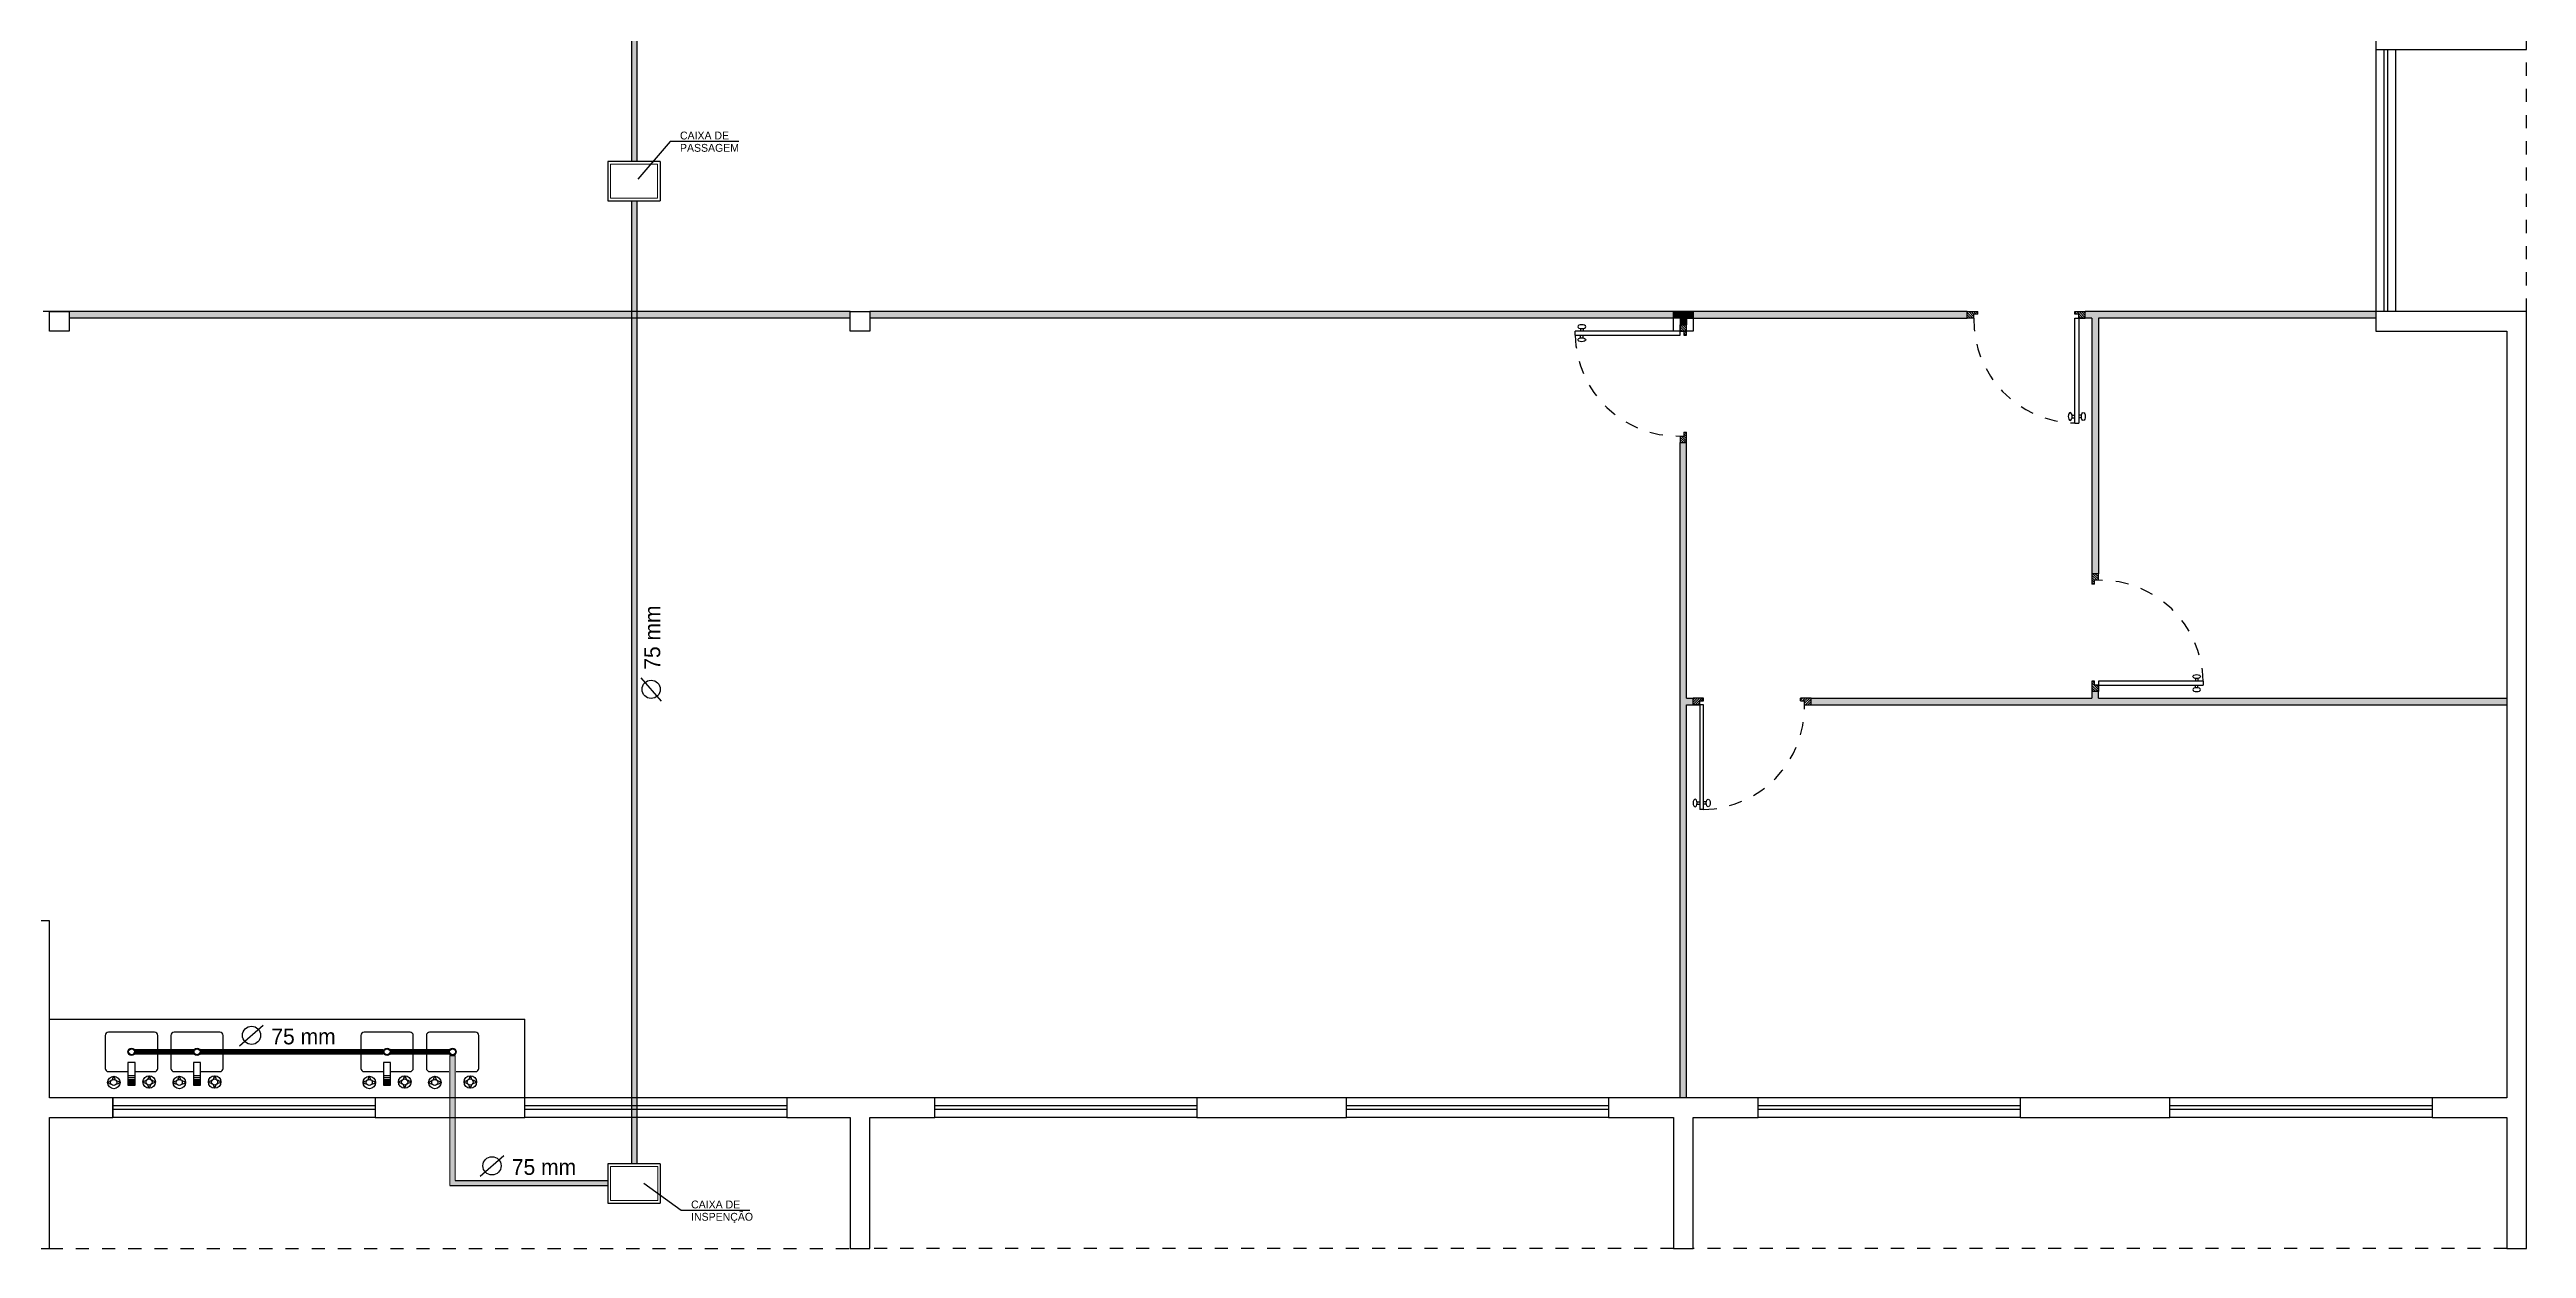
# Model space of a CAD drawing. Header units: millimetres. Extents: x 865.6 to 932.6, y 407.2 to 470.5.
# Drawn here: x 887.01 to 905.91, y 437.25 to 446.4 of the extents above; entities that cross this region are included whole.
import ezdxf

# ---------------------------------------------------------------- set-up
doc = ezdxf.new("R2010")
doc.units = ezdxf.units.MM
doc.linetypes.add('ACAD_ISO03W100', pattern=[30, 12, -18])
for name, color, linetype in [('can01', 1, 'Continuous'), ('can02', 2, 'Continuous'), ('COTAS-TEXTOS', 1, 'Continuous'), ('Fios', 10, 'Continuous'), ('pena 01', 1, 'Continuous'), ('pena01', 1, 'Continuous'), ('pena02', 2, 'Continuous'), ('pena04', 4, 'Continuous'), ('texto hidro', 1, 'Continuous'), ('TIGRECAD', 1, 'Continuous')]:
    doc.layers.add(name, color=color, linetype=linetype)
doc.layers.add('CANET 01', color=2, linetype='Continuous', lineweight=0)
doc.styles.get("Standard").update_dxf_attribs({"font": 'ERASLGHT.TTF'})

msp = doc.modelspace()

# ---------------------------------------------------------------- hatches: boundary and pattern name
at = {"layer": 'can01'}
h = msp.add_hatch(color=256, dxfattribs=at)
h.paths.add_polyline_path([(891.496, 448.933), (891.455, 448.933), (891.455, 447.48), (891.496, 447.48)])
h.paths.add_polyline_path([(891.496, 447.48), (891.455, 447.48), (891.455, 447.243, -0.013437), (891.496, 447.238)])
h.paths.add_polyline_path([(891.496, 447.238, 0.013437), (891.455, 447.243), (891.455, 445.74), (891.496, 445.74)])
h = msp.add_hatch(color=256, dxfattribs=at)
h.paths.add_polyline_path([(891.496, 444.345), (891.455, 444.345), (891.455, 440.98), (891.496, 440.98)])
h.paths.add_polyline_path([(891.455, 445.541), (891.496, 445.541), (891.496, 445.74), (891.455, 445.74)])
h.paths.add_polyline_path([(891.496, 445.241), (891.455, 445.241), (891.455, 444.395), (891.496, 444.395)])
msp.add_hatch(color=256, dxfattribs=at).paths.add_polyline_path([(891.496, 440.98), (891.455, 440.98), (891.455, 438.395), (891.496, 438.395)])
h = msp.add_hatch(color=256, dxfattribs=at)
h.paths.add_polyline_path([(890.11, 438.718), (890.07, 438.718), (890.07, 438.395), (890.11, 438.395)])
h.paths.add_polyline_path([(890.11, 438.395), (890.07, 438.395), (890.07, 438.245), (890.11, 438.245)])
h.paths.add_polyline_path([(890.11, 438.245), (890.07, 438.245), (890.07, 437.725), (891.275, 437.725), (891.275, 437.765), (890.11, 437.765)])
h = msp.add_hatch(color=256, dxfattribs=at)
h.paths.add_polyline_path([(891.496, 438.245), (891.455, 438.245), (891.455, 437.891), (891.496, 437.891)])
h.paths.add_polyline_path([(891.496, 438.305), (891.455, 438.305), (891.455, 438.245), (891.496, 438.245)])
h.paths.add_polyline_path([(891.496, 438.335), (891.455, 438.335), (891.455, 438.305), (891.496, 438.305)])
h.paths.add_polyline_path([(891.496, 438.395), (891.455, 438.395), (891.455, 438.335), (891.496, 438.335)])
at = {"layer": 'pena02'}
for points in [[(893.123, 444.345), (893.123, 444.395), (887.165, 444.395), (887.165, 444.345)], [(899.406, 444.345), (899.406, 444.395), (893.273, 444.395), (893.273, 444.345)], [(899.506, 444.295), (899.506, 444.345), (899.556, 444.345), (899.556, 444.395), (899.406, 444.395), (899.406, 444.345), (899.456, 444.345), (899.456, 444.295)], [(901.648, 444.345), (901.648, 444.395), (899.556, 444.395), (899.556, 444.345)], [(905.765, 441.395), (905.765, 441.445), (902.648, 441.445), (902.648, 441.495), (902.598, 441.495), (902.598, 441.445), (900.456, 441.445), (900.456, 441.395)]]:
    msp.add_hatch(color=0, dxfattribs=at).paths.add_polyline_path(points)
h = msp.add_hatch(color=0, dxfattribs=at)
h.paths.add_polyline_path([(899.456, 438.395), (899.506, 438.395), (899.506, 441.395), (899.556, 441.395), (899.556, 441.445), (899.506, 441.445), (899.506, 443.395), (899.456, 443.395)])
h.paths.add_polyline_path([(902.648, 444.345), (904.765, 444.345), (904.765, 444.395), (902.548, 444.395), (902.548, 444.345), (902.598, 444.345), (902.598, 442.395), (902.648, 442.395)])
h = msp.add_hatch(dxfattribs=at)
h.set_pattern_fill('LINE', color=0, scale=0.004, angle=45, style=0)
h.set_pattern_definition([(135, (2920.546818, -1496.90375), (0.00898025612, 0.00898025612), [])])
h.paths.add_polyline_path([(901.648, 444.345), (901.648, 444.395), (901.728, 444.395), (901.728, 444.375), (901.698, 444.375), (901.698, 444.345)])
h = msp.add_hatch(dxfattribs=at)
h.set_pattern_fill('LINE', color=0, scale=0.004, angle=45, style=0)
h.set_pattern_definition([(135, (2920.346818, -1496.90375), (0.00898025612, 0.00898025612), [])])
h.paths.add_polyline_path([(902.548, 444.345), (902.548, 444.395), (902.468, 444.395), (902.468, 444.375), (902.498, 444.375), (902.498, 444.345)])
h = msp.add_hatch(dxfattribs=at)
h.set_pattern_fill('LINE', color=0, scale=0.004, angle=-45, style=0)
h.set_pattern_definition([(315, (-1041.792817, 2462.094218), (0.00898025612, 0.00898025612), [])])
h.paths.add_polyline_path([(899.456, 444.295), (899.506, 444.295), (899.506, 444.215), (899.486, 444.215), (899.486, 444.245), (899.456, 444.245)])
h = msp.add_hatch(dxfattribs=at)
h.set_pattern_fill('LINE', color=0, scale=0.004, angle=-45, style=0)
h.set_pattern_definition([(315, (-1041.792817, 2462.294218), (0.00898025612, 0.00898025612), [])])
h.paths.add_polyline_path([(899.456, 443.395), (899.506, 443.395), (899.506, 443.475), (899.486, 443.475), (899.486, 443.445), (899.456, 443.445)])
h = msp.add_hatch(dxfattribs=at)
h.set_pattern_fill('LINE', color=0, scale=0.004, angle=135, style=0)
h.set_pattern_definition([(135, (2843.896845, -1576.503723), (-0.00898025612, -0.00898025612), [])])
h.paths.add_polyline_path([(902.648, 442.395), (902.598, 442.395), (902.598, 442.315), (902.618, 442.315), (902.618, 442.345), (902.648, 442.345)])
h = msp.add_hatch(dxfattribs=at)
h.set_pattern_fill('LINE', color=0, scale=0.004, angle=135, style=0)
h.set_pattern_definition([(135, (2843.896845, -1576.303723), (-0.00898025612, -0.00898025612), [])])
h.paths.add_polyline_path([(902.648, 441.495), (902.598, 441.495), (902.598, 441.575), (902.618, 441.575), (902.618, 441.545), (902.648, 441.545)])
h = msp.add_hatch(dxfattribs=at)
h.set_pattern_fill('LINE', color=0, scale=0.004, angle=45, style=0)
h.set_pattern_definition([(45, (-1118.24279, -1499.85375), (-0.00898025612, 0.00898025612), [])])
h.paths.add_polyline_path([(899.556, 441.395), (899.556, 441.445), (899.636, 441.445), (899.636, 441.425), (899.606, 441.425), (899.606, 441.395)])
h = msp.add_hatch(dxfattribs=at)
h.set_pattern_fill('LINE', color=0, scale=0.004, angle=45, style=0)
h.set_pattern_definition([(45, (-1118.44279, -1499.85375), (-0.00898025612, 0.00898025612), [])])
h.paths.add_polyline_path([(900.456, 441.395), (900.456, 441.445), (900.376, 441.445), (900.376, 441.425), (900.406, 441.425), (900.406, 441.395)])

# ---------------------------------------------------------------- linework, layer by layer
at = {"layer": 'can01'}
for p, q in [((891.455, 448.933), (891.455, 445.541)), ((891.496, 448.933), (891.496, 445.541)), ((891.749, 445.694), (891.504, 445.407)), ((891.455, 445.241), (891.455, 437.891)), ((891.496, 445.241), (891.496, 437.891)), ((890.07, 438.718), (890.11, 438.718)), ((890.07, 437.725), (891.275, 437.725)), ((890.11, 437.765), (891.275, 437.765))]:
    msp.add_line(p, q, dxfattribs=at)
at = {"layer": 'can01', "color": 1, "lineweight": 0}
for p, q in [((891.274, 445.376), (891.274, 445.416)), ((890.07, 438.718), (890.07, 438.395)), ((890.11, 438.395), (890.11, 438.718)), ((890.07, 438.395), (890.07, 438.245)), ((890.11, 438.245), (890.11, 438.395)), ((890.07, 438.245), (890.07, 437.725)), ((890.11, 437.765), (890.11, 438.245)), ((890.07, 437.725), (891.275, 437.725)), ((891.275, 437.765), (890.11, 437.765)), ((891.275, 437.725), (891.275, 437.765))]:
    msp.add_line(p, q, dxfattribs=at)
at = {"layer": 'can01', "const_width": 0.044}
for points in [[(887.667, 438.746), (888.114, 438.746)], [(888.167, 438.746), (889.562, 438.746)], [(889.617, 438.746), (890.062, 438.746)]]:
    msp.add_lwpolyline(points, dxfattribs=at)
at = {"layer": 'can01', "color": 1, "lineweight": 0}
msp.add_arc((890.09, 438.746), 0.0274, 223.0078, 316.9922, dxfattribs=at)
at = {"layer": 'can02', "color": 0}
for points in [[(905.915, 446.395), (905.915, 453.545), (905.765, 453.545), (905.765, 452.545), (905.194, 452.545), (905.194, 452.395), (905.765, 452.395), (905.765, 446.545), (904.765, 446.545), (904.765, 446.395)], [(905.915, 437.245), (905.915, 444.395), (904.765, 444.395), (904.765, 444.245), (905.765, 444.245), (905.765, 438.395), (905.194, 438.395), (905.194, 438.245), (905.765, 438.245), (905.765, 437.245)], [(887.015, 437.245), (887.015, 438.245), (887.498, 438.245), (887.498, 438.395), (887.015, 438.395), (887.015, 439.745), (886.515, 439.745), (886.515, 439.595), (886.865, 439.595), (886.865, 437.245)], [(890.64, 438.245), (890.64, 438.395), (889.498, 438.395), (889.498, 438.245)], [(893.273, 437.245), (893.273, 438.245), (893.769, 438.245), (893.769, 438.395), (892.64, 438.395), (892.64, 438.245), (893.123, 438.245), (893.123, 437.245)], [(896.91, 438.245), (896.91, 438.395), (895.769, 438.395), (895.769, 438.245)], [(899.556, 437.245), (899.556, 438.245), (900.052, 438.245), (900.052, 438.395), (898.91, 438.395), (898.91, 438.245), (899.406, 438.245), (899.406, 437.245)], [(903.194, 438.245), (903.194, 438.395), (902.052, 438.395), (902.052, 438.245)]]:
    msp.add_lwpolyline(points, close=True, dxfattribs=at)
at = {"layer": 'CANET 01'}
for p, q in [((891.294, 445.521), (891.294, 445.261)), ((891.654, 445.521), (891.294, 445.521)), ((891.654, 445.521), (891.654, 445.261)), ((891.294, 445.261), (891.654, 445.261)), ((891.295, 437.871), (891.295, 437.611)), ((891.655, 437.871), (891.295, 437.871)), ((891.655, 437.871), (891.655, 437.611)), ((891.295, 437.611), (891.655, 437.611))]:
    msp.add_line(p, q, dxfattribs=at)
at = {"layer": 'Fios', "color": 0}
for p, q in [((887.015, 438.995), (890.64, 438.995)), ((887.44, 438.87), (887.44, 438.62)), ((887.815, 438.895), (887.465, 438.895)), ((887.84, 438.62), (887.84, 438.87)), ((887.94, 438.87), (887.94, 438.62)), ((888.315, 438.895), (887.965, 438.895)), ((888.34, 438.62), (888.34, 438.87)), ((889.39, 438.87), (889.39, 438.62)), ((889.765, 438.895), (889.415, 438.895)), ((889.79, 438.62), (889.79, 438.87)), ((889.89, 438.87), (889.89, 438.62)), ((890.265, 438.895), (889.915, 438.895)), ((890.29, 438.62), (890.29, 438.87)), ((890.64, 438.395), (890.64, 438.995)), ((887.465, 438.595), (887.612, 438.595)), ((887.667, 438.665), (887.612, 438.665)), ((887.612, 438.665), (887.612, 438.492)), ((887.667, 438.563), (887.612, 438.563)), ((887.667, 438.547), (887.612, 438.547)), ((887.667, 438.532), (887.612, 438.532)), ((887.667, 438.523), (887.612, 438.523)), ((887.667, 438.516), (887.612, 438.516)), ((887.667, 438.509), (887.612, 438.509)), ((887.667, 438.503), (887.612, 438.503)), ((887.667, 438.499), (887.612, 438.499)), ((887.667, 438.497), (887.612, 438.497)), ((887.667, 438.495), (887.612, 438.495)), ((887.667, 438.494), (887.612, 438.494)), ((887.612, 438.492), (887.667, 438.492)), ((887.667, 438.492), (887.667, 438.665)), ((887.667, 438.595), (887.815, 438.595)), ((887.965, 438.595), (888.112, 438.595)), ((888.112, 438.665), (888.112, 438.492)), ((888.167, 438.665), (888.112, 438.665)), ((888.167, 438.563), (888.112, 438.563)), ((888.167, 438.547), (888.112, 438.547)), ((888.167, 438.532), (888.112, 438.532)), ((888.167, 438.523), (888.112, 438.523)), ((888.167, 438.516), (888.112, 438.516)), ((888.167, 438.509), (888.112, 438.509)), ((888.167, 438.503), (888.112, 438.503)), ((888.167, 438.499), (888.112, 438.499)), ((888.167, 438.497), (888.112, 438.497)), ((888.167, 438.495), (888.112, 438.495)), ((888.167, 438.494), (888.112, 438.494)), ((888.112, 438.492), (888.167, 438.492)), ((888.167, 438.492), (888.167, 438.665)), ((888.167, 438.595), (888.315, 438.595)), ((889.415, 438.595), (889.562, 438.595)), ((889.562, 438.665), (889.562, 438.492)), ((889.617, 438.665), (889.562, 438.665)), ((889.617, 438.563), (889.562, 438.563)), ((889.617, 438.547), (889.562, 438.547)), ((889.617, 438.532), (889.562, 438.532)), ((889.617, 438.523), (889.562, 438.523)), ((889.617, 438.516), (889.562, 438.516)), ((889.617, 438.509), (889.562, 438.509)), ((889.617, 438.503), (889.562, 438.503)), ((889.617, 438.499), (889.562, 438.499)), ((889.617, 438.497), (889.562, 438.497)), ((889.617, 438.495), (889.562, 438.495)), ((889.617, 438.494), (889.562, 438.494)), ((889.562, 438.492), (889.617, 438.492)), ((889.617, 438.492), (889.617, 438.665)), ((889.617, 438.595), (889.765, 438.595)), ((889.915, 438.595), (890.062, 438.595)), ((890.117, 438.595), (890.265, 438.595))]:
    msp.add_line(p, q, dxfattribs=at)
for centre, radius in [((887.505, 438.512), 0.0477), ((887.504, 438.512), 0.0233), ((887.775, 438.516), 0.0477), ((887.774, 438.516), 0.0233), ((888.005, 438.512), 0.0477), ((888.004, 438.512), 0.0233), ((888.275, 438.516), 0.0477), ((888.274, 438.516), 0.0233), ((889.455, 438.512), 0.0477), ((889.454, 438.512), 0.0233), ((889.725, 438.516), 0.0477), ((889.724, 438.516), 0.0233), ((889.955, 438.512), 0.0477), ((889.954, 438.512), 0.0233), ((890.225, 438.516), 0.0477), ((890.224, 438.516), 0.0233)]:
    msp.add_circle(centre, radius, dxfattribs=at)
for centre, radius, start, end in [((887.465, 438.87), 0.025, 90, 180), ((887.815, 438.87), 0.025, 360, 90), ((887.965, 438.87), 0.025, 90, 180), ((888.315, 438.87), 0.025, 360, 90), ((889.415, 438.87), 0.025, 90, 180), ((889.765, 438.87), 0.025, 360, 90), ((889.915, 438.87), 0.025, 90, 180), ((890.265, 438.87), 0.025, 360, 90), ((887.465, 438.62), 0.025, 180, 270), ((887.505, 438.439), 0.0871, 103.8743, 123.1631), ((887.505, 438.585), 0.0871, 236.8369, 255.9571), ((887.577, 438.511), 0.0871, 146.1812, 165.9752), ((887.431, 438.513), 0.0871, 12.1989, 32.5075), ((887.505, 438.439), 0.0871, 56.8369, 77.4921), ((887.505, 438.585), 0.0871, 282.6834, 303.1631), ((887.775, 438.443), 0.0871, 103.8743, 123.1631), ((887.775, 438.589), 0.0871, 236.8369, 255.9571), ((887.848, 438.515), 0.0871, 146.1812, 165.9752), ((887.848, 438.515), 0.0871, 193.0188, 212.5075), ((887.702, 438.517), 0.0871, 326.1812, 346.1798), ((887.702, 438.517), 0.0871, 12.1989, 32.5075), ((887.775, 438.443), 0.0871, 56.8369, 77.4921), ((887.775, 438.589), 0.0871, 282.6834, 303.1631), ((887.815, 438.62), 0.025, 270, 0), ((887.965, 438.62), 0.025, 180, 270), ((888.005, 438.439), 0.0871, 103.8743, 123.1631), ((888.005, 438.585), 0.0871, 236.8369, 255.9571), ((888.077, 438.511), 0.0871, 146.1812, 165.9752), ((887.931, 438.513), 0.0871, 12.1989, 32.5075), ((888.005, 438.439), 0.0871, 56.8369, 77.4921), ((888.005, 438.585), 0.0871, 282.6834, 303.1631), ((888.275, 438.443), 0.0871, 103.8743, 123.1631), ((888.275, 438.589), 0.0871, 236.8369, 255.9571), ((888.348, 438.515), 0.0871, 146.1812, 165.9752), ((888.348, 438.515), 0.0871, 193.0188, 212.5075), ((888.202, 438.517), 0.0871, 326.1812, 346.1798), ((888.202, 438.517), 0.0871, 12.1989, 32.5075), ((888.275, 438.443), 0.0871, 56.8369, 77.4921), ((888.275, 438.589), 0.0871, 282.6834, 303.1631), ((888.315, 438.62), 0.025, 270, 0), ((889.415, 438.62), 0.025, 180, 270), ((889.455, 438.439), 0.0871, 103.8743, 123.1631), ((889.455, 438.585), 0.0871, 236.8369, 255.9571), ((889.527, 438.511), 0.0871, 146.1812, 165.9752), ((889.381, 438.513), 0.0871, 12.1989, 32.5075), ((889.455, 438.439), 0.0871, 56.8369, 77.4921), ((889.455, 438.585), 0.0871, 282.6834, 303.1631), ((889.725, 438.443), 0.0871, 103.8743, 123.1631), ((889.725, 438.589), 0.0871, 236.8369, 255.9571), ((889.798, 438.515), 0.0871, 146.1812, 165.9752), ((889.798, 438.515), 0.0871, 193.0188, 212.5075), ((889.652, 438.517), 0.0871, 326.1812, 346.1798), ((889.652, 438.517), 0.0871, 12.1989, 32.5075), ((889.725, 438.443), 0.0871, 56.8369, 77.4921), ((889.725, 438.589), 0.0871, 282.6834, 303.1631), ((889.765, 438.62), 0.025, 270, 0), ((889.915, 438.62), 0.025, 180, 270), ((889.955, 438.439), 0.0871, 103.8743, 123.1631), ((889.955, 438.585), 0.0871, 236.8369, 255.9571), ((890.027, 438.511), 0.0871, 146.1812, 165.9752), ((889.881, 438.513), 0.0871, 12.1989, 32.5075), ((889.955, 438.439), 0.0871, 56.8369, 77.4921), ((889.955, 438.585), 0.0871, 282.6834, 303.1631), ((890.225, 438.443), 0.0871, 103.8743, 123.1631), ((890.225, 438.589), 0.0871, 236.8369, 255.9571), ((890.298, 438.515), 0.0871, 146.1812, 165.9752), ((890.298, 438.515), 0.0871, 193.0188, 212.5075), ((890.152, 438.517), 0.0871, 326.1812, 346.1798), ((890.152, 438.517), 0.0871, 12.1989, 32.5075), ((890.225, 438.443), 0.0871, 56.8369, 77.4921), ((890.225, 438.589), 0.0871, 282.6834, 303.1631), ((890.265, 438.62), 0.025, 270, 0)]:
    msp.add_arc(centre, radius, start, end, dxfattribs=at)
at = {"layer": 'pena 01', "color": 0, "linetype": 'ACAD_ISO03W100', "ltscale": 0.005}
for p, q in [((905.915, 444.395), (905.915, 446.395)), ((887.015, 437.245), (893.123, 437.245)), ((899.406, 437.245), (893.273, 437.245)), ((905.765, 437.245), (899.556, 437.245))]:
    msp.add_line(p, q, dxfattribs=at)
for centre, start, end in [((902.483, 444.33), 178.9053, 268.9053), ((899.441, 444.23), 181.0947, 271.0947), ((902.663, 441.56), 1.0947, 91.0947), ((899.621, 441.38), 271.0947, 1.0947)]:
    msp.add_arc(centre, 0.785, start, end, dxfattribs=at)
at = {"layer": 'pena01', "color": 0}
for p, q in [((904.765, 446.395), (904.765, 444.395)), ((904.915, 446.395), (904.915, 444.395)), ((904.915, 446.395), (904.915, 444.395)), ((889.498, 438.395), (887.498, 438.395)), ((892.64, 438.395), (890.64, 438.395)), ((895.769, 438.395), (893.769, 438.395)), ((898.91, 438.395), (896.91, 438.395)), ((902.052, 438.395), (900.052, 438.395)), ((905.194, 438.395), (903.194, 438.395)), ((889.498, 438.245), (887.498, 438.245)), ((892.64, 438.245), (890.64, 438.245)), ((895.769, 438.245), (893.769, 438.245)), ((898.91, 438.245), (896.91, 438.245)), ((902.052, 438.245), (900.052, 438.245)), ((905.194, 438.245), (903.194, 438.245))]:
    msp.add_line(p, q, dxfattribs=at)
at = {"layer": 'pena02', "color": 0}
for p, q in [((904.825, 446.395), (904.825, 444.395)), ((904.855, 446.395), (904.855, 444.395)), ((893.123, 444.395), (886.965, 444.395)), ((893.123, 444.345), (887.165, 444.345)), ((901.648, 444.395), (893.273, 444.395)), ((899.456, 444.345), (893.273, 444.345)), ((899.456, 444.345), (899.456, 444.295)), ((899.506, 444.345), (899.506, 444.295)), ((899.506, 444.345), (901.648, 444.345)), ((901.648, 444.395), (901.728, 444.395)), ((901.648, 444.345), (901.648, 444.395)), ((901.698, 444.345), (901.648, 444.345)), ((901.698, 444.345), (901.698, 444.375)), ((901.728, 444.375), (901.698, 444.375)), ((901.728, 444.375), (901.728, 444.395)), ((902.468, 444.395), (902.548, 444.395)), ((902.468, 444.375), (902.468, 444.395)), ((902.498, 444.375), (902.468, 444.375)), ((902.468, 444.345), (902.548, 444.345)), ((902.468, 444.345), (902.498, 444.345)), ((902.468, 443.545), (902.468, 444.345)), ((902.498, 444.345), (902.498, 444.375)), ((902.498, 444.345), (902.498, 444.375)), ((902.548, 444.345), (902.498, 444.345)), ((902.498, 444.345), (902.498, 443.545)), ((904.765, 444.395), (902.548, 444.395)), ((902.548, 444.345), (902.548, 444.395)), ((902.598, 444.345), (902.548, 444.345)), ((902.598, 444.345), (902.598, 442.395)), ((902.698, 444.395), (902.648, 444.395)), ((902.698, 444.395), (902.648, 444.395)), ((902.648, 444.345), (902.648, 442.395)), ((904.765, 444.345), (902.648, 444.345)), ((898.656, 444.215), (898.656, 444.245)), ((899.456, 444.245), (898.656, 444.245)), ((898.656, 444.215), (899.456, 444.215)), ((898.696, 444.266), (898.696, 444.245)), ((898.696, 444.194), (898.696, 444.215)), ((898.716, 444.266), (898.716, 444.245)), ((898.716, 444.194), (898.716, 444.215)), ((899.456, 444.295), (899.456, 444.245)), ((899.456, 444.295), (899.506, 444.295)), ((899.456, 444.215), (899.456, 444.295)), ((899.456, 444.245), (899.486, 444.245)), ((899.456, 444.245), (899.486, 444.245)), ((899.456, 444.215), (899.456, 444.245)), ((899.486, 444.245), (899.486, 444.215)), ((899.486, 444.215), (899.506, 444.215)), ((899.506, 444.215), (899.506, 444.295)), ((902.447, 443.605), (902.468, 443.605)), ((902.447, 443.585), (902.468, 443.585)), ((902.519, 443.605), (902.498, 443.605)), ((902.519, 443.585), (902.498, 443.585)), ((899.456, 443.445), (899.486, 443.445)), ((899.456, 443.445), (899.456, 443.395)), ((899.456, 438.395), (899.456, 443.395)), ((899.456, 443.395), (899.506, 443.395)), ((899.486, 443.475), (899.506, 443.475)), ((899.486, 443.475), (899.486, 443.445)), ((899.506, 443.395), (899.506, 443.475)), ((899.506, 441.445), (899.506, 443.395)), ((902.468, 443.545), (902.498, 443.545)), ((902.648, 442.395), (902.598, 442.395)), ((902.598, 442.395), (902.598, 442.315)), ((902.618, 442.315), (902.598, 442.315)), ((902.618, 442.315), (902.618, 442.345)), ((902.648, 442.345), (902.618, 442.345)), ((902.648, 442.345), (902.648, 442.395)), ((902.618, 441.575), (902.598, 441.575)), ((902.598, 441.575), (902.598, 441.495)), ((902.618, 441.545), (902.618, 441.575)), ((902.648, 441.545), (902.618, 441.545)), ((902.648, 441.545), (902.618, 441.545)), ((903.448, 441.575), (902.648, 441.575)), ((902.648, 441.575), (902.648, 441.545)), ((902.648, 441.575), (902.648, 441.495)), ((902.648, 441.545), (903.448, 441.545)), ((902.648, 441.495), (902.648, 441.545)), ((903.388, 441.596), (903.388, 441.575)), ((903.388, 441.524), (903.388, 441.545)), ((903.408, 441.596), (903.408, 441.575)), ((903.408, 441.524), (903.408, 441.545)), ((903.448, 441.575), (903.448, 441.545)), ((899.506, 441.445), (899.556, 441.445)), ((899.506, 438.395), (899.506, 441.395)), ((899.506, 441.395), (899.556, 441.395)), ((899.556, 441.395), (899.556, 441.445)), ((899.636, 441.445), (899.556, 441.445)), ((899.556, 441.395), (899.606, 441.395)), ((899.636, 441.395), (899.556, 441.395)), ((899.606, 441.395), (899.606, 441.425)), ((899.606, 441.395), (899.606, 441.425)), ((899.606, 441.425), (899.636, 441.425)), ((899.606, 441.395), (899.606, 440.595)), ((899.636, 441.395), (899.606, 441.395)), ((899.636, 441.425), (899.636, 441.445)), ((899.636, 440.595), (899.636, 441.395)), ((900.376, 441.425), (900.376, 441.445)), ((900.456, 441.445), (900.376, 441.445)), ((900.376, 441.425), (900.406, 441.425)), ((900.406, 441.395), (900.406, 441.425)), ((900.406, 441.395), (900.456, 441.395)), ((900.456, 441.445), (902.598, 441.445)), ((900.456, 441.395), (900.456, 441.445)), ((900.456, 441.395), (905.765, 441.395)), ((902.648, 441.495), (902.598, 441.495)), ((902.598, 441.495), (902.598, 441.445)), ((902.648, 441.445), (902.648, 441.495)), ((902.648, 441.445), (905.765, 441.445)), ((899.585, 440.655), (899.606, 440.655)), ((899.585, 440.635), (899.606, 440.635)), ((899.636, 440.595), (899.606, 440.595)), ((899.657, 440.655), (899.636, 440.655)), ((899.657, 440.635), (899.636, 440.635)), ((887.498, 438.395), (887.498, 438.245)), ((889.498, 438.335), (887.498, 438.335)), ((889.498, 438.305), (887.498, 438.305)), ((892.64, 438.335), (890.64, 438.335)), ((892.64, 438.305), (890.64, 438.305)), ((895.769, 438.335), (893.769, 438.335)), ((895.769, 438.305), (893.769, 438.305)), ((898.91, 438.335), (896.91, 438.335)), ((898.91, 438.305), (896.91, 438.305)), ((902.052, 438.335), (900.052, 438.335)), ((902.052, 438.305), (900.052, 438.305)), ((905.194, 438.335), (903.194, 438.335)), ((905.194, 438.305), (903.194, 438.305))]:
    msp.add_line(p, q, dxfattribs=at)
at = {"layer": 'pena02', "color": 0, "extrusion": (0, 0, -1)}
for centre, major_axis in [((898.706, 444.28), (-0.03, 0)), ((902.433, 443.595), (0, -0.03)), ((903.398, 441.51), (0.03, 0)), ((899.571, 440.645), (0, -0.03))]:
    msp.add_ellipse(centre, major_axis=major_axis, ratio=0.5, dxfattribs=at)
at = {"layer": 'pena02', "color": 0}
for centre, major_axis in [((898.706, 444.18), (-0.03, 0)), ((902.533, 443.595), (0, -0.03)), ((903.398, 441.61), (0.03, 0)), ((899.671, 440.645), (0, -0.03))]:
    msp.add_ellipse(centre, major_axis=major_axis, ratio=0.5, dxfattribs=at)
at = {"layer": 'pena04', "color": 0}
for points in [[(887.015, 444.245), (887.015, 444.395), (887.165, 444.395), (887.165, 444.245)], [(893.123, 444.245), (893.123, 444.395), (893.273, 444.395), (893.273, 444.245)], [(899.406, 444.245), (899.406, 444.395), (899.556, 444.395), (899.556, 444.245)]]:
    msp.add_lwpolyline(points, close=True, dxfattribs=at)
at = {"layer": 'TIGRECAD'}
for p, q in [((892.273, 445.694), (891.749, 445.694)), ((891.274, 445.541), (891.274, 445.241)), ((891.674, 445.541), (891.274, 445.541)), ((891.674, 445.541), (891.674, 445.241)), ((891.274, 445.241), (891.674, 445.241)), ((891.685, 441.421), (891.528, 441.601)), ((888.464, 438.792), (888.644, 438.949)), ((890.3, 437.796), (890.48, 437.954)), ((891.275, 437.891), (891.275, 437.591)), ((891.675, 437.891), (891.275, 437.891)), ((891.834, 437.536), (891.548, 437.741)), ((891.675, 437.891), (891.675, 437.591)), ((891.275, 437.591), (891.675, 437.591)), ((892.357, 437.536), (891.834, 437.536))]:
    msp.add_line(p, q, dxfattribs=at)
for centre, radius in [((891.605, 441.512), 0.0695), ((888.556, 438.872), 0.0695), ((887.64, 438.746), 0.0274), ((887.64, 438.746), 0.0274), ((887.64, 438.746), 0.0256), ((887.64, 438.746), 0.0256), ((887.64, 438.746), 0.0228), ((887.64, 438.746), 0.0228), ((887.64, 438.746), 0.0228), ((888.14, 438.746), 0.0274), ((888.14, 438.746), 0.0274), ((888.14, 438.746), 0.0256), ((888.14, 438.746), 0.0256), ((888.14, 438.746), 0.0228), ((888.14, 438.746), 0.0228), ((888.14, 438.746), 0.0228), ((889.59, 438.746), 0.0274), ((889.59, 438.746), 0.0274), ((889.59, 438.746), 0.0256), ((889.59, 438.746), 0.0256), ((889.59, 438.746), 0.0228), ((889.59, 438.746), 0.0228), ((889.59, 438.746), 0.0228), ((890.09, 438.746), 0.0274), ((890.09, 438.746), 0.0274), ((890.09, 438.746), 0.0256), ((890.09, 438.746), 0.0256), ((890.09, 438.746), 0.0228), ((890.09, 438.746), 0.0228), ((890.09, 438.746), 0.0228), ((890.391, 437.876), 0.0695)]:
    msp.add_circle(centre, radius, dxfattribs=at)

# ---------------------------------------------------------------- texts
at = {"layer": 'COTAS-TEXTOS', "color": 1}
for s, p in [('CAIXA DE', (891.825, 445.709)), ('PASSAGEM', (891.825, 445.615)), ('CAIXA DE', (891.91, 437.551)), ('INSPENÇÃO', (891.91, 437.457))]:
    msp.add_text(s, height=0.06, dxfattribs=at).set_placement(p)
at = {"layer": 'texto hidro', "insert": (891.554, 441.662), "char_height": 0.12, "width": 11.6204, "attachment_point": 1, "rotation": 90}
msp.add_mtext('{\\fEras Demi ITC|b0|i0|c0|p34;75 mm}', dxfattribs=at)
at = {"layer": 'texto hidro', "char_height": 0.12, "width": 11.6204, "attachment_point": 1}
for insert in [(888.707, 438.923), (890.542, 437.927)]:
    msp.add_mtext('{\\fEras Demi ITC|b0|i0|c0|p34;75 mm}', dxfattribs=dict(at, insert=insert))

doc.saveas('drawing.dxf')
